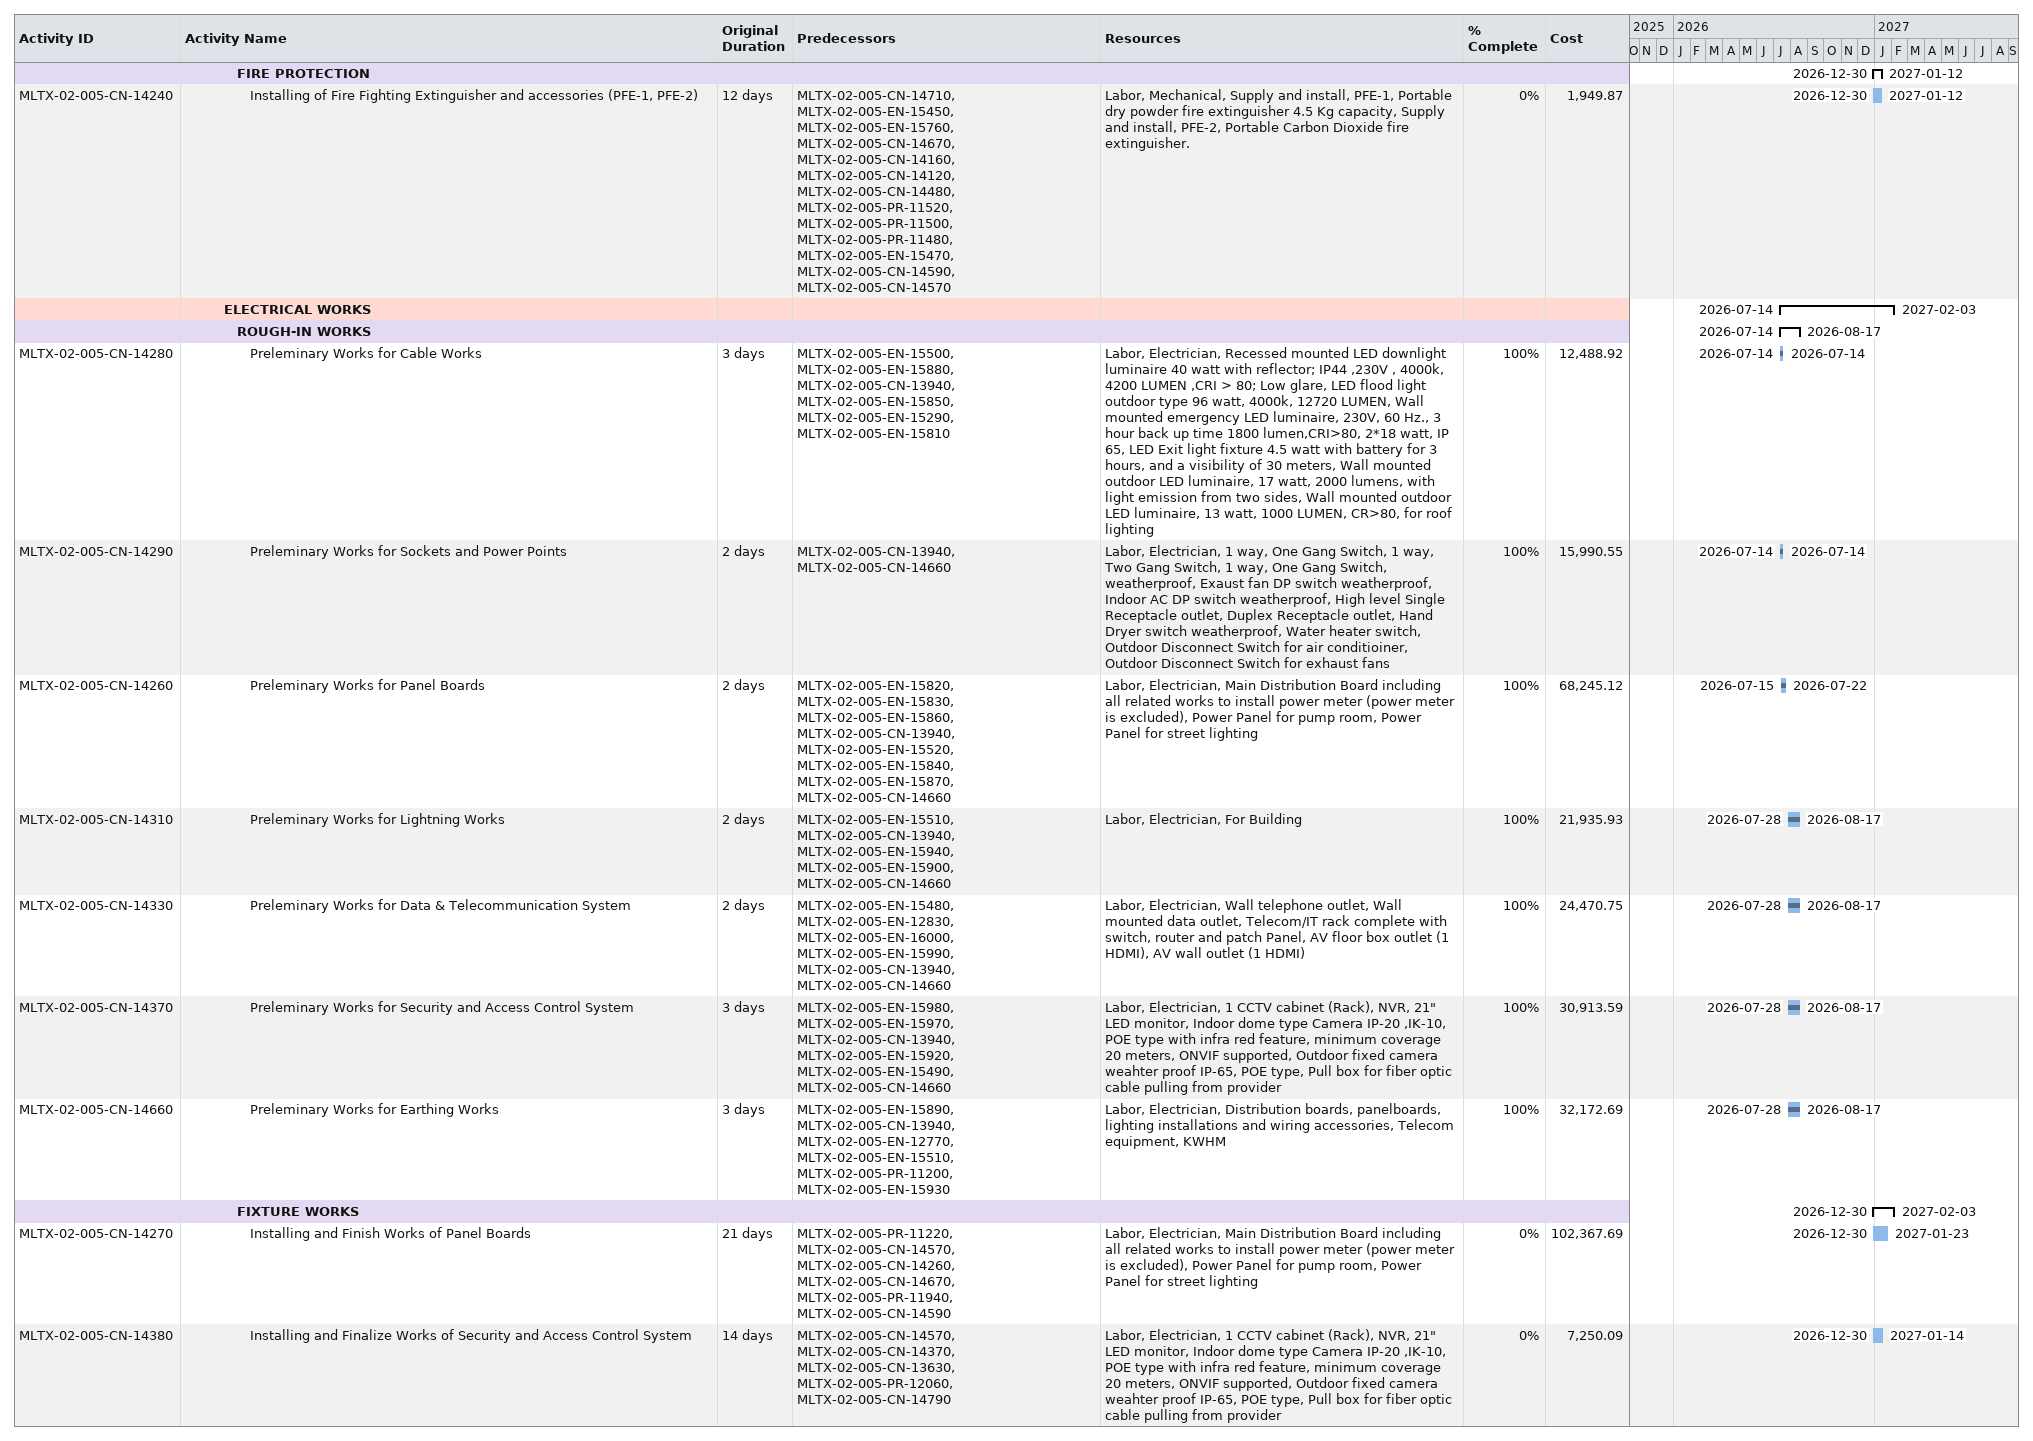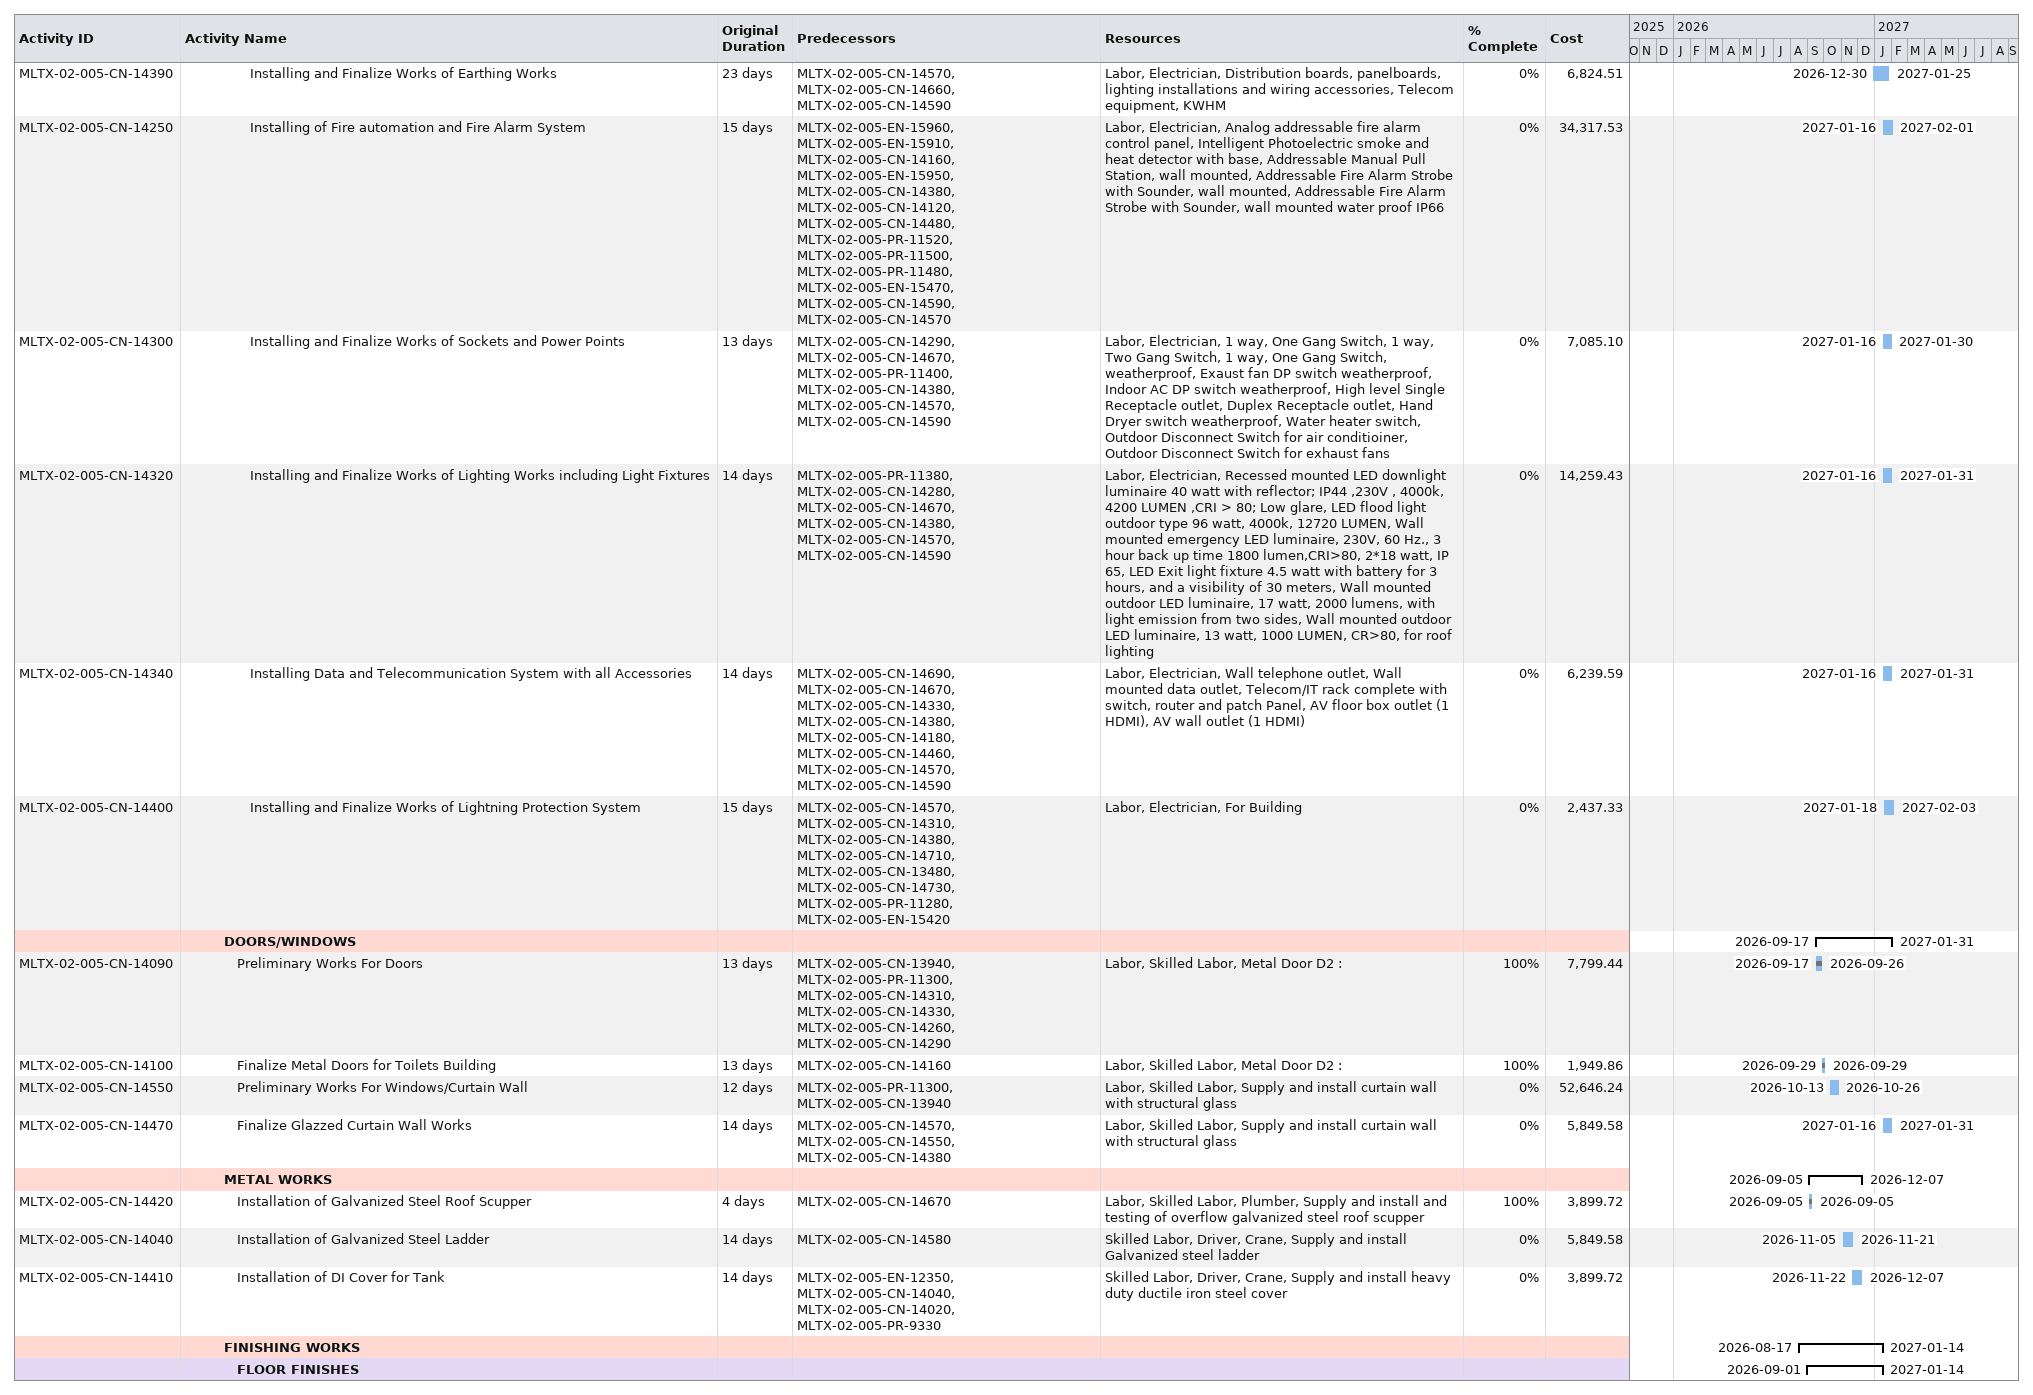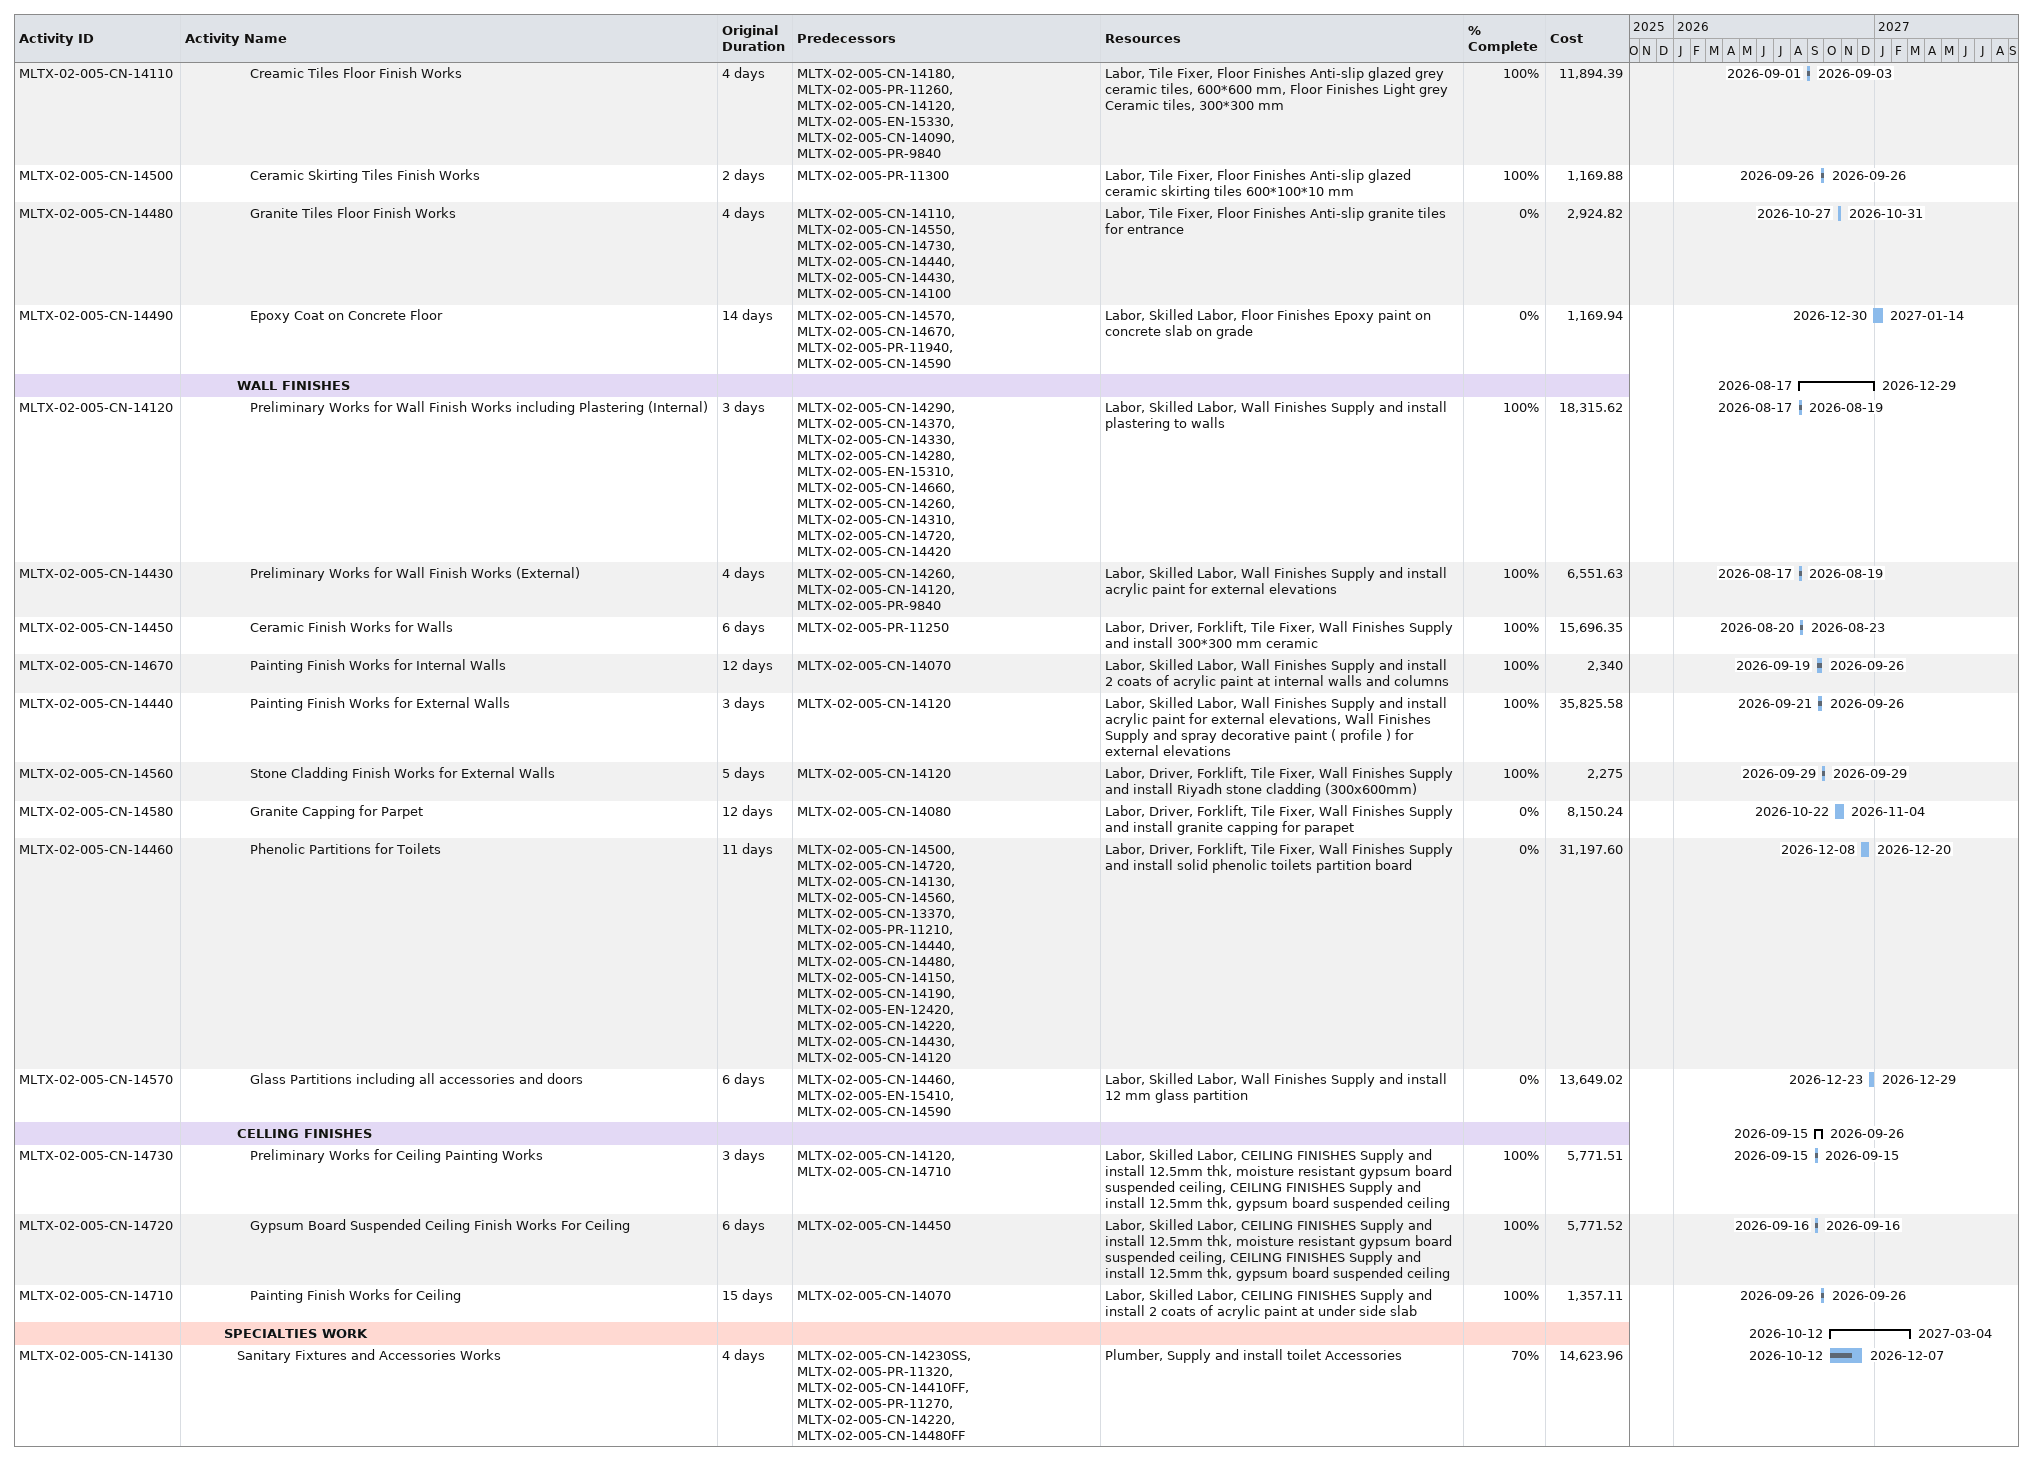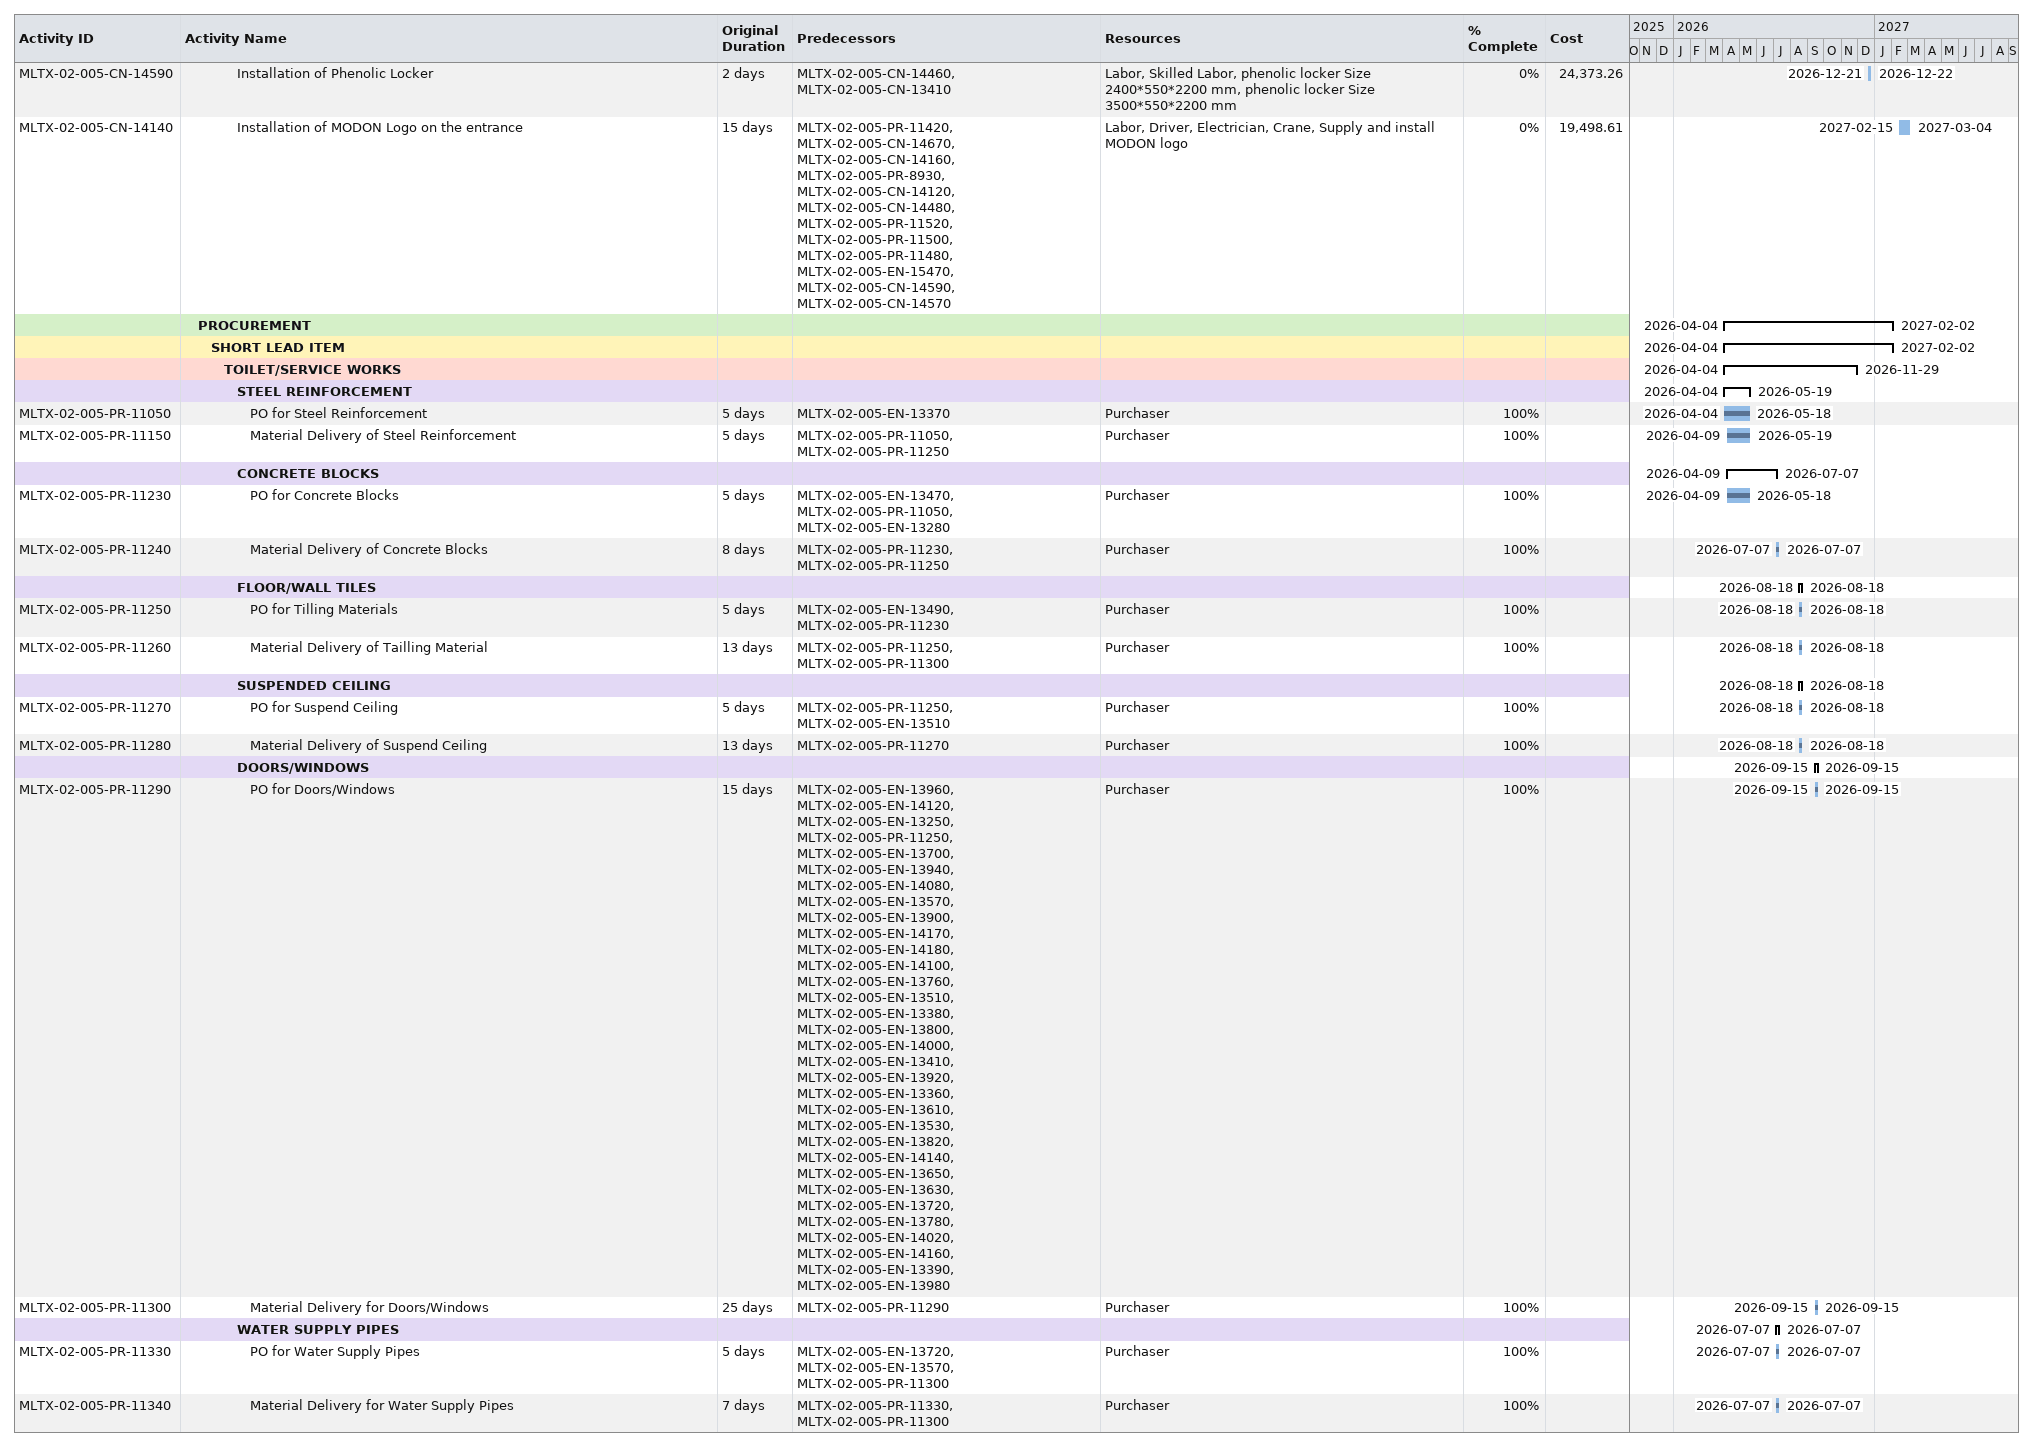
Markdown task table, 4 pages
| ID | Level | Task | Original duration | Start | Finish | Predecessors | Resources | % complete | Cost |
|---|---|---|---|---|---|---|---|---|---|
|  | 5 | **FIRE PROTECTION** |  | 2026-12-30 | 2027-01-12 |  |  |  |  |
| MLTX-02-005-CN-14240 | 6 | Installing of Fire Fighting Extinguisher and accessories (PFE-1, PFE-2) | 12d | 2026-12-30 | 2027-01-12 | MLTX-02-005-CN-14710, MLTX-02-005-EN-15450, MLTX-02-005-EN-15760, MLTX-02-005-CN-14670, MLTX-02-005-CN-14160, MLTX-02-005-CN-14120, MLTX-02-005-CN-14480, MLTX-02-005-PR-11520, MLTX-02-005-PR-11500, MLTX-02-005-PR-11480, MLTX-02-005-EN-15470, MLTX-02-005-CN-14590, MLTX-02-005-CN-14570 | Labor, Mechanical, Supply and install, PFE-1, Portable dry powder fire extinguisher 4.5 Kg capacity, Supply and install, PFE-2, Portable Carbon Dioxide fire extinguisher. | 0 | 1949.87 |
|  | 4 | **ELECTRICAL WORKS** |  | 2026-07-14 | 2027-02-03 |  |  |  |  |
|  | 5 | **ROUGH-IN WORKS** |  | 2026-07-14 | 2026-08-17 |  |  |  |  |
| MLTX-02-005-CN-14280 | 6 | Preleminary Works for Cable Works | 3d | 2026-07-14 | 2026-07-14 | MLTX-02-005-EN-15500, MLTX-02-005-EN-15880, MLTX-02-005-CN-13940, MLTX-02-005-EN-15850, MLTX-02-005-EN-15290, MLTX-02-005-EN-15810 | Labor, Electrician, Recessed mounted LED downlight luminaire 40 watt with reflector; IP44 ,230V , 4000k, 4200 LUMEN ,CRI > 80; Low glare, LED flood light outdoor type 96 watt, 4000k, 12720 LUMEN, Wall mounted emergency LED luminaire, 230V, 60 Hz., 3 hour back up time 1800 lumen,CRI>80, 2*18 watt, IP 65, LED Exit light fixture 4.5 watt with battery for 3 hours, and a visibility of 30 meters, Wall mounted outdoor LED luminaire, 17 watt, 2000 lumens, with light emission from two sides, Wall mounted outdoor LED luminaire, 13 watt, 1000 LUMEN, CR>80, for roof lighting | 100 | 12488.92 |
| MLTX-02-005-CN-14290 | 6 | Preleminary Works for Sockets and Power Points | 2d | 2026-07-14 | 2026-07-14 | MLTX-02-005-CN-13940, MLTX-02-005-CN-14660 | Labor, Electrician, 1 way, One Gang Switch, 1 way, Two Gang Switch, 1 way, One Gang Switch, weatherproof, Exaust fan DP switch weatherproof, Indoor AC DP switch weatherproof, High level Single Receptacle outlet, Duplex Receptacle outlet, Hand Dryer switch weatherproof, Water heater switch, Outdoor Disconnect Switch for air conditioiner, Outdoor Disconnect Switch for exhaust fans | 100 | 15990.55 |
| MLTX-02-005-CN-14260 | 6 | Preleminary Works for Panel Boards | 2d | 2026-07-15 | 2026-07-22 | MLTX-02-005-EN-15820, MLTX-02-005-EN-15830, MLTX-02-005-EN-15860, MLTX-02-005-CN-13940, MLTX-02-005-EN-15520, MLTX-02-005-EN-15840, MLTX-02-005-EN-15870, MLTX-02-005-CN-14660 | Labor, Electrician, Main Distribution Board including all related works to install power meter (power meter is excluded), Power Panel for pump room, Power Panel for street lighting | 100 | 68245.12 |
| MLTX-02-005-CN-14310 | 6 | Preleminary Works for Lightning Works | 2d | 2026-07-28 | 2026-08-17 | MLTX-02-005-EN-15510, MLTX-02-005-CN-13940, MLTX-02-005-EN-15940, MLTX-02-005-EN-15900, MLTX-02-005-CN-14660 | Labor, Electrician, For Building | 100 | 21935.93 |
| MLTX-02-005-CN-14330 | 6 | Preleminary Works for Data & Telecommunication System | 2d | 2026-07-28 | 2026-08-17 | MLTX-02-005-EN-15480, MLTX-02-005-EN-12830, MLTX-02-005-EN-16000, MLTX-02-005-EN-15990, MLTX-02-005-CN-13940, MLTX-02-005-CN-14660 | Labor, Electrician, Wall telephone outlet, Wall mounted data outlet, Telecom/IT rack complete with switch, router and patch Panel, AV floor box outlet (1 HDMI), AV wall outlet (1 HDMI) | 100 | 24470.75 |
| MLTX-02-005-CN-14370 | 6 | Preleminary Works for Security and Access Control System | 3d | 2026-07-28 | 2026-08-17 | MLTX-02-005-EN-15980, MLTX-02-005-EN-15970, MLTX-02-005-CN-13940, MLTX-02-005-EN-15920, MLTX-02-005-EN-15490, MLTX-02-005-CN-14660 | Labor, Electrician, 1 CCTV cabinet (Rack), NVR, 21" LED monitor, Indoor dome type Camera IP-20 ,IK-10, POE type with infra red feature, minimum coverage 20 meters, ONVIF supported, Outdoor fixed camera weahter proof IP-65, POE type, Pull box for fiber optic cable pulling from provider | 100 | 30913.59 |
| MLTX-02-005-CN-14660 | 6 | Preleminary Works for Earthing Works | 3d | 2026-07-28 | 2026-08-17 | MLTX-02-005-EN-15890, MLTX-02-005-CN-13940, MLTX-02-005-EN-12770, MLTX-02-005-EN-15510, MLTX-02-005-PR-11200, MLTX-02-005-EN-15930 | Labor, Electrician, Distribution boards, panelboards, lighting installations and wiring accessories, Telecom equipment, KWHM | 100 | 32172.69 |
|  | 5 | **FIXTURE WORKS** |  | 2026-12-30 | 2027-02-03 |  |  |  |  |
| MLTX-02-005-CN-14270 | 6 | Installing and Finish Works of Panel Boards | 21d | 2026-12-30 | 2027-01-23 | MLTX-02-005-PR-11220, MLTX-02-005-CN-14570, MLTX-02-005-CN-14260, MLTX-02-005-CN-14670, MLTX-02-005-PR-11940, MLTX-02-005-CN-14590 | Labor, Electrician, Main Distribution Board including all related works to install power meter (power meter is excluded), Power Panel for pump room, Power Panel for street lighting | 0 | 102367.69 |
| MLTX-02-005-CN-14380 | 6 | Installing and Finalize Works of Security and Access Control System | 14d | 2026-12-30 | 2027-01-14 | MLTX-02-005-CN-14570, MLTX-02-005-CN-14370, MLTX-02-005-CN-13630, MLTX-02-005-PR-12060, MLTX-02-005-CN-14790 | Labor, Electrician, 1 CCTV cabinet (Rack), NVR, 21" LED monitor, Indoor dome type Camera IP-20 ,IK-10, POE type with infra red feature, minimum coverage 20 meters, ONVIF supported, Outdoor fixed camera weahter proof IP-65, POE type, Pull box for fiber optic cable pulling from provider | 0 | 7250.09 |
| MLTX-02-005-CN-14390 | 6 | Installing and Finalize Works of Earthing Works | 23d | 2026-12-30 | 2027-01-25 | MLTX-02-005-CN-14570, MLTX-02-005-CN-14660, MLTX-02-005-CN-14590 | Labor, Electrician, Distribution boards, panelboards, lighting installations and wiring accessories, Telecom equipment, KWHM | 0 | 6824.51 |
| MLTX-02-005-CN-14250 | 6 | Installing of Fire automation and Fire Alarm System | 15d | 2027-01-16 | 2027-02-01 | MLTX-02-005-EN-15960, MLTX-02-005-EN-15910, MLTX-02-005-CN-14160, MLTX-02-005-EN-15950, MLTX-02-005-CN-14380, MLTX-02-005-CN-14120, MLTX-02-005-CN-14480, MLTX-02-005-PR-11520, MLTX-02-005-PR-11500, MLTX-02-005-PR-11480, MLTX-02-005-EN-15470, MLTX-02-005-CN-14590, MLTX-02-005-CN-14570 | Labor, Electrician, Analog addressable fire alarm control panel, Intelligent Photoelectric smoke and heat detector with base, Addressable Manual Pull Station, wall mounted, Addressable Fire Alarm Strobe with Sounder, wall mounted, Addressable Fire Alarm Strobe with Sounder, wall mounted water proof IP66 | 0 | 34317.53 |
| MLTX-02-005-CN-14300 | 6 | Installing and Finalize Works of Sockets and Power Points | 13d | 2027-01-16 | 2027-01-30 | MLTX-02-005-CN-14290, MLTX-02-005-CN-14670, MLTX-02-005-PR-11400, MLTX-02-005-CN-14380, MLTX-02-005-CN-14570, MLTX-02-005-CN-14590 | Labor, Electrician, 1 way, One Gang Switch, 1 way, Two Gang Switch, 1 way, One Gang Switch, weatherproof, Exaust fan DP switch weatherproof, Indoor AC DP switch weatherproof, High level Single Receptacle outlet, Duplex Receptacle outlet, Hand Dryer switch weatherproof, Water heater switch, Outdoor Disconnect Switch for air conditioiner, Outdoor Disconnect Switch for exhaust fans | 0 | 7085.10 |
| MLTX-02-005-CN-14320 | 6 | Installing and Finalize Works of Lighting Works including Light Fixtures | 14d | 2027-01-16 | 2027-01-31 | MLTX-02-005-PR-11380, MLTX-02-005-CN-14280, MLTX-02-005-CN-14670, MLTX-02-005-CN-14380, MLTX-02-005-CN-14570, MLTX-02-005-CN-14590 | Labor, Electrician, Recessed mounted LED downlight luminaire 40 watt with reflector; IP44 ,230V , 4000k, 4200 LUMEN ,CRI > 80; Low glare, LED flood light outdoor type 96 watt, 4000k, 12720 LUMEN, Wall mounted emergency LED luminaire, 230V, 60 Hz., 3 hour back up time 1800 lumen,CRI>80, 2*18 watt, IP 65, LED Exit light fixture 4.5 watt with battery for 3 hours, and a visibility of 30 meters, Wall mounted outdoor LED luminaire, 17 watt, 2000 lumens, with light emission from two sides, Wall mounted outdoor LED luminaire, 13 watt, 1000 LUMEN, CR>80, for roof lighting | 0 | 14259.43 |
| MLTX-02-005-CN-14340 | 6 | Installing Data and Telecommunication System with all Accessories | 14d | 2027-01-16 | 2027-01-31 | MLTX-02-005-CN-14690, MLTX-02-005-CN-14670, MLTX-02-005-CN-14330, MLTX-02-005-CN-14380, MLTX-02-005-CN-14180, MLTX-02-005-CN-14460, MLTX-02-005-CN-14570, MLTX-02-005-CN-14590 | Labor, Electrician, Wall telephone outlet, Wall mounted data outlet, Telecom/IT rack complete with switch, router and patch Panel, AV floor box outlet (1 HDMI), AV wall outlet (1 HDMI) | 0 | 6239.59 |
| MLTX-02-005-CN-14400 | 6 | Installing and Finalize Works of Lightning Protection System | 15d | 2027-01-18 | 2027-02-03 | MLTX-02-005-CN-14570, MLTX-02-005-CN-14310, MLTX-02-005-CN-14380, MLTX-02-005-CN-14710, MLTX-02-005-CN-13480, MLTX-02-005-CN-14730, MLTX-02-005-PR-11280, MLTX-02-005-EN-15420 | Labor, Electrician, For Building | 0 | 2437.33 |
|  | 4 | **DOORS/WINDOWS** |  | 2026-09-17 | 2027-01-31 |  |  |  |  |
| MLTX-02-005-CN-14090 | 5 | Preliminary Works For Doors | 13d | 2026-09-17 | 2026-09-26 | MLTX-02-005-CN-13940, MLTX-02-005-PR-11300, MLTX-02-005-CN-14310, MLTX-02-005-CN-14330, MLTX-02-005-CN-14260, MLTX-02-005-CN-14290 | Labor, Skilled Labor, Metal Door D2 : | 100 | 7799.44 |
| MLTX-02-005-CN-14100 | 5 | Finalize Metal Doors for Toilets Building | 13d | 2026-09-29 | 2026-09-29 | MLTX-02-005-CN-14160 | Labor, Skilled Labor, Metal Door D2 : | 100 | 1949.86 |
| MLTX-02-005-CN-14550 | 5 | Preliminary Works For Windows/Curtain Wall | 12d | 2026-10-13 | 2026-10-26 | MLTX-02-005-PR-11300, MLTX-02-005-CN-13940 | Labor, Skilled Labor, Supply and install curtain wall with structural glass | 0 | 52646.24 |
| MLTX-02-005-CN-14470 | 5 | Finalize Glazzed Curtain Wall Works | 14d | 2027-01-16 | 2027-01-31 | MLTX-02-005-CN-14570, MLTX-02-005-CN-14550, MLTX-02-005-CN-14380 | Labor, Skilled Labor, Supply and install curtain wall with structural glass | 0 | 5849.58 |
|  | 4 | **METAL WORKS** |  | 2026-09-05 | 2026-12-07 |  |  |  |  |
| MLTX-02-005-CN-14420 | 5 | Installation of Galvanized Steel Roof Scupper | 4d | 2026-09-05 | 2026-09-05 | MLTX-02-005-CN-14670 | Labor, Skilled Labor, Plumber, Supply and install and testing of overflow galvanized steel roof scupper | 100 | 3899.72 |
| MLTX-02-005-CN-14040 | 5 | Installation of Galvanized Steel Ladder | 14d | 2026-11-05 | 2026-11-21 | MLTX-02-005-CN-14580 | Skilled Labor, Driver, Crane, Supply and install Galvanized steel ladder | 0 | 5849.58 |
| MLTX-02-005-CN-14410 | 5 | Installation of DI Cover for Tank | 14d | 2026-11-22 | 2026-12-07 | MLTX-02-005-EN-12350, MLTX-02-005-CN-14040, MLTX-02-005-CN-14020, MLTX-02-005-PR-9330 | Skilled Labor, Driver, Crane, Supply and install heavy duty ductile iron steel cover | 0 | 3899.72 |
|  | 4 | **FINISHING WORKS** |  | 2026-08-17 | 2027-01-14 |  |  |  |  |
|  | 5 | **FLOOR FINISHES** |  | 2026-09-01 | 2027-01-14 |  |  |  |  |
| MLTX-02-005-CN-14110 | 6 | Creamic Tiles Floor Finish Works | 4d | 2026-09-01 | 2026-09-03 | MLTX-02-005-CN-14180, MLTX-02-005-PR-11260, MLTX-02-005-CN-14120, MLTX-02-005-EN-15330, MLTX-02-005-CN-14090, MLTX-02-005-PR-9840 | Labor, Tile Fixer, Floor Finishes Anti-slip glazed grey ceramic tiles, 600*600 mm, Floor Finishes Light grey Ceramic tiles, 300*300 mm | 100 | 11894.39 |
| MLTX-02-005-CN-14500 | 6 | Ceramic Skirting Tiles Finish Works | 2d | 2026-09-26 | 2026-09-26 | MLTX-02-005-PR-11300 | Labor, Tile Fixer, Floor Finishes Anti-slip glazed ceramic skirting tiles 600*100*10 mm | 100 | 1169.88 |
| MLTX-02-005-CN-14480 | 6 | Granite Tiles Floor Finish Works | 4d | 2026-10-27 | 2026-10-31 | MLTX-02-005-CN-14110, MLTX-02-005-CN-14550, MLTX-02-005-CN-14730, MLTX-02-005-CN-14440, MLTX-02-005-CN-14430, MLTX-02-005-CN-14100 | Labor, Tile Fixer, Floor Finishes Anti-slip granite tiles for entrance | 0 | 2924.82 |
| MLTX-02-005-CN-14490 | 6 | Epoxy Coat on Concrete Floor | 14d | 2026-12-30 | 2027-01-14 | MLTX-02-005-CN-14570, MLTX-02-005-CN-14670, MLTX-02-005-PR-11940, MLTX-02-005-CN-14590 | Labor, Skilled Labor, Floor Finishes Epoxy paint on concrete slab on grade | 0 | 1169.94 |
|  | 5 | **WALL FINISHES** |  | 2026-08-17 | 2026-12-29 |  |  |  |  |
| MLTX-02-005-CN-14120 | 6 | Preliminary Works for Wall Finish Works including Plastering (Internal) | 3d | 2026-08-17 | 2026-08-19 | MLTX-02-005-CN-14290, MLTX-02-005-CN-14370, MLTX-02-005-CN-14330, MLTX-02-005-CN-14280, MLTX-02-005-EN-15310, MLTX-02-005-CN-14660, MLTX-02-005-CN-14260, MLTX-02-005-CN-14310, MLTX-02-005-CN-14720, MLTX-02-005-CN-14420 | Labor, Skilled Labor, Wall Finishes Supply and install plastering to walls | 100 | 18315.62 |
| MLTX-02-005-CN-14430 | 6 | Preliminary Works for Wall Finish Works (External) | 4d | 2026-08-17 | 2026-08-19 | MLTX-02-005-CN-14260, MLTX-02-005-CN-14120, MLTX-02-005-PR-9840 | Labor, Skilled Labor, Wall Finishes Supply and install acrylic paint for external elevations | 100 | 6551.63 |
| MLTX-02-005-CN-14450 | 6 | Ceramic Finish Works for Walls | 6d | 2026-08-20 | 2026-08-23 | MLTX-02-005-PR-11250 | Labor, Driver, Forklift, Tile Fixer, Wall Finishes Supply and install 300*300 mm ceramic | 100 | 15696.35 |
| MLTX-02-005-CN-14670 | 6 | Painting Finish Works for Internal Walls | 12d | 2026-09-19 | 2026-09-26 | MLTX-02-005-CN-14070 | Labor, Skilled Labor, Wall Finishes Supply and install 2 coats of acrylic paint at internal walls and columns | 100 | 2340 |
| MLTX-02-005-CN-14440 | 6 | Painting Finish Works for External Walls | 3d | 2026-09-21 | 2026-09-26 | MLTX-02-005-CN-14120 | Labor, Skilled Labor, Wall Finishes Supply and install acrylic paint for external elevations, Wall Finishes Supply and spray decorative paint ( profile ) for external elevations | 100 | 35825.58 |
| MLTX-02-005-CN-14560 | 6 | Stone Cladding Finish Works for External Walls | 5d | 2026-09-29 | 2026-09-29 | MLTX-02-005-CN-14120 | Labor, Driver, Forklift, Tile Fixer, Wall Finishes Supply and install Riyadh stone cladding (300x600mm) | 100 | 2275 |
| MLTX-02-005-CN-14580 | 6 | Granite Capping for Parpet | 12d | 2026-10-22 | 2026-11-04 | MLTX-02-005-CN-14080 | Labor, Driver, Forklift, Tile Fixer, Wall Finishes Supply and install granite capping for parapet | 0 | 8150.24 |
| MLTX-02-005-CN-14460 | 6 | Phenolic Partitions for Toilets | 11d | 2026-12-08 | 2026-12-20 | MLTX-02-005-CN-14500, MLTX-02-005-CN-14720, MLTX-02-005-CN-14130, MLTX-02-005-CN-14560, MLTX-02-005-CN-13370, MLTX-02-005-PR-11210, MLTX-02-005-CN-14440, MLTX-02-005-CN-14480, MLTX-02-005-CN-14150, MLTX-02-005-CN-14190, MLTX-02-005-EN-12420, MLTX-02-005-CN-14220, MLTX-02-005-CN-14430, MLTX-02-005-CN-14120 | Labor, Driver, Forklift, Tile Fixer, Wall Finishes Supply and install solid phenolic toilets partition board | 0 | 31197.60 |
| MLTX-02-005-CN-14570 | 6 | Glass Partitions including all accessories and doors | 6d | 2026-12-23 | 2026-12-29 | MLTX-02-005-CN-14460, MLTX-02-005-EN-15410, MLTX-02-005-CN-14590 | Labor, Skilled Labor, Wall Finishes Supply and install 12 mm glass partition | 0 | 13649.02 |
|  | 5 | **CELLING FINISHES** |  | 2026-09-15 | 2026-09-26 |  |  |  |  |
| MLTX-02-005-CN-14730 | 6 | Preliminary Works for Ceiling Painting Works | 3d | 2026-09-15 | 2026-09-15 | MLTX-02-005-CN-14120, MLTX-02-005-CN-14710 | Labor, Skilled Labor, CEILING FINISHES Supply and install 12.5mm thk, moisture resistant gypsum board suspended ceiling, CEILING FINISHES Supply and install 12.5mm thk, gypsum board suspended ceiling | 100 | 5771.51 |
| MLTX-02-005-CN-14720 | 6 | Gypsum Board Suspended Ceiling Finish Works For Ceiling | 6d | 2026-09-16 | 2026-09-16 | MLTX-02-005-CN-14450 | Labor, Skilled Labor, CEILING FINISHES Supply and install 12.5mm thk, moisture resistant gypsum board suspended ceiling, CEILING FINISHES Supply and install 12.5mm thk, gypsum board suspended ceiling | 100 | 5771.52 |
| MLTX-02-005-CN-14710 | 6 | Painting Finish Works for Ceiling | 15d | 2026-09-26 | 2026-09-26 | MLTX-02-005-CN-14070 | Labor, Skilled Labor, CEILING FINISHES Supply and install 2 coats of acrylic paint at under side slab | 100 | 1357.11 |
|  | 4 | **SPECIALTIES WORK** |  | 2026-10-12 | 2027-03-04 |  |  |  |  |
| MLTX-02-005-CN-14130 | 5 | Sanitary Fixtures and Accessories Works | 4d | 2026-10-12 | 2026-12-07 | MLTX-02-005-CN-14230SS, MLTX-02-005-PR-11320, MLTX-02-005-CN-14410FF, MLTX-02-005-PR-11270, MLTX-02-005-CN-14220, MLTX-02-005-CN-14480FF | Plumber, Supply and install toilet Accessories | 70 | 14623.96 |
| MLTX-02-005-CN-14590 | 5 | Installation of Phenolic Locker | 2d | 2026-12-21 | 2026-12-22 | MLTX-02-005-CN-14460, MLTX-02-005-CN-13410 | Labor, Skilled Labor, phenolic locker Size 2400*550*2200 mm, phenolic locker Size 3500*550*2200 mm | 0 | 24373.26 |
| MLTX-02-005-CN-14140 | 5 | Installation of MODON Logo on the entrance | 15d | 2027-02-15 | 2027-03-04 | MLTX-02-005-PR-11420, MLTX-02-005-CN-14670, MLTX-02-005-CN-14160, MLTX-02-005-PR-8930, MLTX-02-005-CN-14120, MLTX-02-005-CN-14480, MLTX-02-005-PR-11520, MLTX-02-005-PR-11500, MLTX-02-005-PR-11480, MLTX-02-005-EN-15470, MLTX-02-005-CN-14590, MLTX-02-005-CN-14570 | Labor, Driver, Electrician, Crane, Supply and install MODON logo | 0 | 19498.61 |
|  | 2 | **PROCUREMENT** |  | 2026-04-04 | 2027-02-02 |  |  |  |  |
|  | 3 | **SHORT LEAD ITEM** |  | 2026-04-04 | 2027-02-02 |  |  |  |  |
|  | 4 | **TOILET/SERVICE WORKS** |  | 2026-04-04 | 2026-11-29 |  |  |  |  |
|  | 5 | **STEEL REINFORCEMENT** |  | 2026-04-04 | 2026-05-19 |  |  |  |  |
| MLTX-02-005-PR-11050 | 6 | PO for Steel Reinforcement | 5d | 2026-04-04 | 2026-05-18 | MLTX-02-005-EN-13370 | Purchaser | 100 |  |
| MLTX-02-005-PR-11150 | 6 | Material Delivery of Steel Reinforcement | 5d | 2026-04-09 | 2026-05-19 | MLTX-02-005-PR-11050, MLTX-02-005-PR-11250 | Purchaser | 100 |  |
|  | 5 | **CONCRETE BLOCKS** |  | 2026-04-09 | 2026-07-07 |  |  |  |  |
| MLTX-02-005-PR-11230 | 6 | PO for Concrete Blocks | 5d | 2026-04-09 | 2026-05-18 | MLTX-02-005-EN-13470, MLTX-02-005-PR-11050, MLTX-02-005-EN-13280 | Purchaser | 100 |  |
| MLTX-02-005-PR-11240 | 6 | Material Delivery of Concrete Blocks | 8d | 2026-07-07 | 2026-07-07 | MLTX-02-005-PR-11230, MLTX-02-005-PR-11250 | Purchaser | 100 |  |
|  | 5 | **FLOOR/WALL TILES** |  | 2026-08-18 | 2026-08-18 |  |  |  |  |
| MLTX-02-005-PR-11250 | 6 | PO for Tilling Materials | 5d | 2026-08-18 | 2026-08-18 | MLTX-02-005-EN-13490, MLTX-02-005-PR-11230 | Purchaser | 100 |  |
| MLTX-02-005-PR-11260 | 6 | Material Delivery of Tailling Material | 13d | 2026-08-18 | 2026-08-18 | MLTX-02-005-PR-11250, MLTX-02-005-PR-11300 | Purchaser | 100 |  |
|  | 5 | **SUSPENDED CEILING** |  | 2026-08-18 | 2026-08-18 |  |  |  |  |
| MLTX-02-005-PR-11270 | 6 | PO for Suspend Ceiling | 5d | 2026-08-18 | 2026-08-18 | MLTX-02-005-PR-11250, MLTX-02-005-EN-13510 | Purchaser | 100 |  |
| MLTX-02-005-PR-11280 | 6 | Material Delivery of Suspend Ceiling | 13d | 2026-08-18 | 2026-08-18 | MLTX-02-005-PR-11270 | Purchaser | 100 |  |
|  | 5 | **DOORS/WINDOWS** |  | 2026-09-15 | 2026-09-15 |  |  |  |  |
| MLTX-02-005-PR-11290 | 6 | PO for Doors/Windows | 15d | 2026-09-15 | 2026-09-15 | MLTX-02-005-EN-13960, MLTX-02-005-EN-14120, MLTX-02-005-EN-13250, MLTX-02-005-PR-11250, MLTX-02-005-EN-13700, MLTX-02-005-EN-13940, MLTX-02-005-EN-14080, MLTX-02-005-EN-13570, MLTX-02-005-EN-13900, MLTX-02-005-EN-14170, MLTX-02-005-EN-14180, MLTX-02-005-EN-14100, MLTX-02-005-EN-13760, MLTX-02-005-EN-13510, MLTX-02-005-EN-13380, MLTX-02-005-EN-13800, MLTX-02-005-EN-14000, MLTX-02-005-EN-13410, MLTX-02-005-EN-13920, MLTX-02-005-EN-13360, MLTX-02-005-EN-13610, MLTX-02-005-EN-13530, MLTX-02-005-EN-13820, MLTX-02-005-EN-14140, MLTX-02-005-EN-13650, MLTX-02-005-EN-13630, MLTX-02-005-EN-13720, MLTX-02-005-EN-13780, MLTX-02-005-EN-14020, MLTX-02-005-EN-14160, MLTX-02-005-EN-13390, MLTX-02-005-EN-13980 | Purchaser | 100 |  |
| MLTX-02-005-PR-11300 | 6 | Material Delivery for Doors/Windows | 25d | 2026-09-15 | 2026-09-15 | MLTX-02-005-PR-11290 | Purchaser | 100 |  |
|  | 5 | **WATER SUPPLY PIPES** |  | 2026-07-07 | 2026-07-07 |  |  |  |  |
| MLTX-02-005-PR-11330 | 6 | PO for Water Supply Pipes | 5d | 2026-07-07 | 2026-07-07 | MLTX-02-005-EN-13720, MLTX-02-005-EN-13570, MLTX-02-005-PR-11300 | Purchaser | 100 |  |
| MLTX-02-005-PR-11340 | 6 | Material Delivery for Water Supply Pipes | 7d | 2026-07-07 | 2026-07-07 | MLTX-02-005-PR-11330, MLTX-02-005-PR-11300 | Purchaser | 100 |  |
